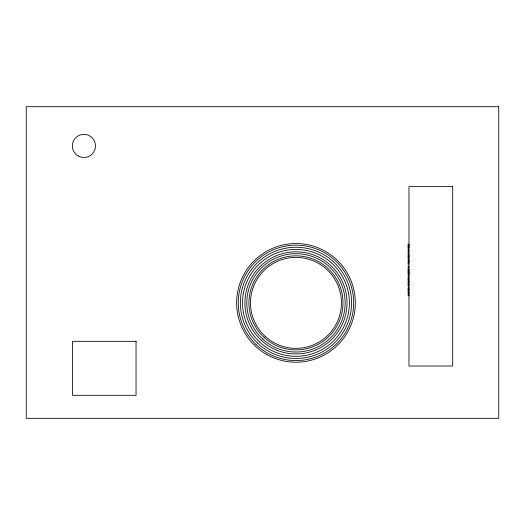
<?xml version="1.0" encoding="UTF-8"?>
<svg xmlns="http://www.w3.org/2000/svg" width="525" height="525" viewBox="0 0 525 525"><rect width="100%" height="100%" fill="white"/><g stroke="black" fill="none" stroke-linecap="round" stroke-linejoin="round"><path stroke-width="0.79" d="M408.975 244.256L408.181 244.256L408.181 247.741L408.975 247.741M408.181 244.65L408.975 244.65M408.181 245.227L408.975 245.227M408.181 245.812L408.975 245.812M408.181 246.199L408.975 246.199M408.181 246.783L408.975 246.783M408.181 247.367L408.975 247.367M408.975 250.156L408.181 250.156L408.181 250.523L408.975 250.523M408.975 252.545L408.181 252.564L408.181 250.911M408.975 255.058L408.181 255.058L408.181 257.887L408.975 257.887M408.181 255.419L408.975 255.419M408.181 256.115L408.975 256.115M408.181 256.581L408.975 256.581M408.181 257.519L408.975 257.519M408.181 259.77L408.975 259.77M408.975 260.085L408.181 260.124L408.181 258.248M408.975 261.509L408.181 261.509L408.181 262.795L408.975 262.795M408.181 261.758L408.975 261.758M408.181 262.126L408.975 262.126M408.975 266.497L408.181 266.497L408.181 268.465M408.181 266.884L408.975 266.884M408.181 269.036L408.975 269.036M408.181 270.185L408.975 270.185M408.181 270.48L408.975 270.5L408.181 270.539L408.181 268.669M408.975 270.913L408.181 270.913L408.181 272.613L408.975 272.613M408.181 271.274L408.975 271.274M408.181 272.252L408.975 272.252M408.975 273.053L408.181 273.053L408.181 275.402M408.181 273.361L408.975 273.361M408.181 273.827L408.975 273.827M408.181 275.323L408.975 275.323M408.975 276.839L408.181 276.839L408.181 278.86L408.975 278.86L408.181 278.821M408.181 276.911L408.975 276.911M408.181 279.431L408.975 279.431M408.181 280.895L408.975 280.875M408.975 280.941L408.181 280.941L408.181 279.064M408.975 281.315L408.181 281.315L408.181 281.682L408.975 281.682M408.181 283.52L408.975 283.52M408.975 283.887L408.181 283.887L408.181 282.069M408.181 284.438L408.975 284.438M408.181 285.587L408.975 285.587M408.975 285.994L408.181 285.994L408.181 284.261M408.975 287.779L408.181 287.779L408.181 290.253L408.975 290.253M408.181 288.304L408.975 288.304M408.181 289.026L408.975 289.026M408.181 289.721L408.975 289.721M408.181 290.837L408.975 290.837M408.975 292.392L408.181 292.392L408.181 290.66M408.975 292.904L408.181 292.904L408.181 294.722M408.181 293.265L408.975 293.265M408.975 295.339L408.181 295.28L408.181 295.713L408.975 295.693M408.181 295.66L408.975 295.66M408.181 247.905L408.181 249.782M408.181 252.742L408.181 254.684M408.181 262.913L408.181 264.849M498.75 106.693L26.25 106.693L26.25 418.307L498.75 418.307L498.75 106.693M452.694 186.624L408.975 186.624L408.975 366.017L452.694 366.017L452.694 186.624M136.047 341.322L72.548 341.322L72.548 395.312L136.047 395.312L136.047 341.322M266.3 354.263A59.345 59.345 0 0 0 355.313 302.873A59.345 59.345 0 0 0 266.3 251.482A59.345 59.345 0 0 0 266.3 354.263M78.133 155.925A11.57 11.57 0 0 0 95.491 145.904A11.57 11.57 0 0 0 78.133 135.883A11.57 11.57 0 0 0 78.133 155.925M265.204 336.374A45.485 45.485 0 0 0 340.364 312.762A45.485 45.485 0 0 0 282.338 259.481A45.485 45.485 0 0 0 265.204 336.374M255.911 344.4A57.697 57.697 0 0 0 351.96 316.805A57.697 57.697 0 0 0 280.035 247.413A57.697 57.697 0 0 0 255.911 344.4M257.558 343.087A55.611 55.611 0 0 0 349.998 316.03A55.611 55.611 0 0 0 280.343 249.5A55.611 55.611 0 0 0 257.558 343.087M259.429 341.88A53.445 53.445 0 0 0 348.016 315.013A53.445 53.445 0 0 0 280.462 251.724A53.445 53.445 0 0 0 259.429 341.88M261.345 340.397A51.056 51.056 0 0 0 345.778 314.094A51.056 51.056 0 0 0 280.783 254.126A51.056 51.056 0 0 0 261.345 340.397M262.671 339.045A49.166 49.166 0 0 0 343.947 313.622A49.166 49.166 0 0 0 281.288 255.951A49.166 49.166 0 0 0 262.671 339.045M264.062 337.417A47.027 47.027 0 0 0 341.841 313.235A47.027 47.027 0 0 0 282.01 257.965A47.027 47.027 0 0 0 264.062 337.417"/></g></svg>
